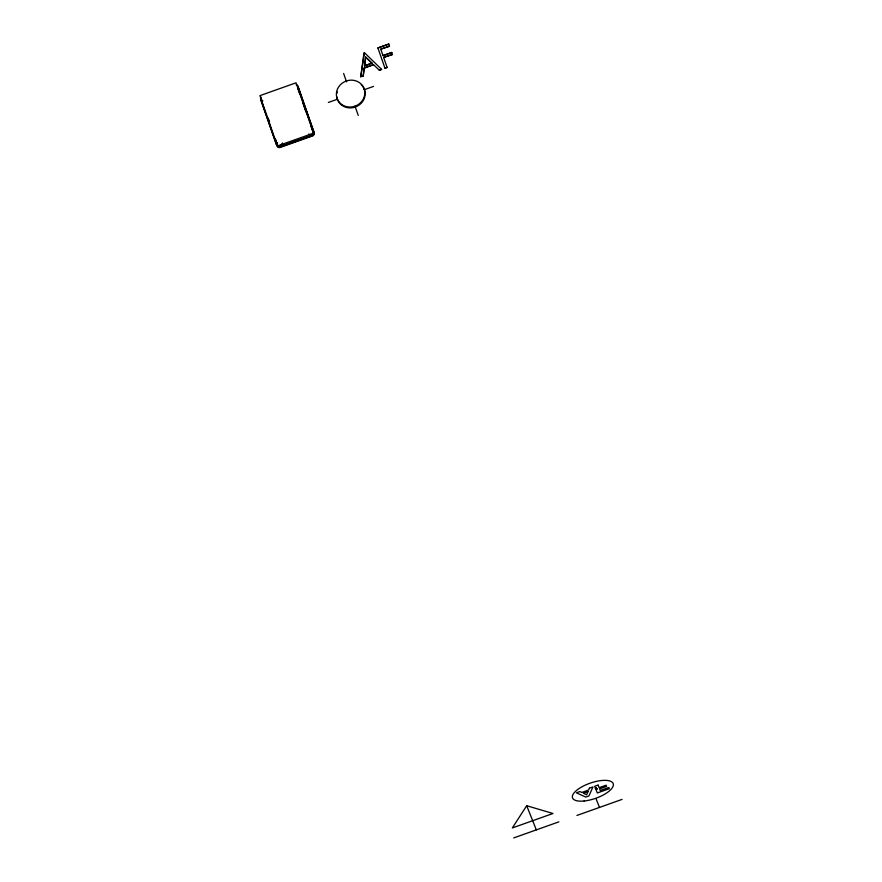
<?xml version="1.0" encoding="UTF-8"?>
<svg xmlns="http://www.w3.org/2000/svg" width="882" height="882" viewBox="0 0 882 882"><rect width="100%" height="100%" fill="white"/><g stroke="black" fill="none" stroke-linecap="round" stroke-linejoin="round"><path stroke-width="1.32" d="M360.738 76.624L364.475 52.722L381.619 69.391L379.293 70.218L373.516 64.651L364.211 67.958L363.219 75.929L360.738 76.624L363.152 75.764M360.804 76.789L363.946 52.909M364.52 65.665L365.688 57.087L371.972 63.206L364.586 65.841L371.906 63.041M363.219 75.929L364.211 67.958M364.586 65.841L365.688 57.087M277.554 142.95L276.772 145.541A2.392 2.216 -21.7 0 0 279.759 146.842A320.177 119.842 -19.2 0 1 312.482 135.211A2.392 2.216 -21.7 0 0 314.003 132.311L297.918 86.171A2.392 2.216 -21.7 0 0 296.154 84.76M526.697 805.707L512.365 827.933L552.981 813.491L526.697 805.707L532.673 820.712M282.549 143.016L279.759 146.842L312.482 135.211L308.491 134.152M377.904 47.948L388.73 44.1L377.904 47.948L384.971 68.201L387.132 67.429L383.626 57.407L392.358 54.497L383.626 57.407M380.748 49.149L389.48 46.228L380.748 49.149L383.008 55.61L391.674 52.523L383.008 55.61M364.277 68.123L373.516 64.651M328.369 102.455L337.42 99.236A14.366 13.318 -21.7 0 0 354.994 106.182L358.246 115.41M373.494 86.414L364.442 89.633L364.112 88.806M277.488 145.971L313.584 133.138L296.043 82.809L259.936 95.642L277.565 146.39A2.029 1.885 -21.7 0 0 280.101 147.492L312.713 135.894A2.029 1.885 -21.7 0 0 314.003 133.436L297.951 87.395M281.259 146.599L312.504 135.497A1.599 1.488 -21.7 0 0 313.529 133.546M596.486 788.265L595.416 788.497L595.769 789.368L597.125 788.894L595.571 788.872M595.515 788.751L596.53 788.387M595.67 789.125L597.026 788.64L595.714 789.247M513.754 837.9L558.879 821.859M576.938 815.442L622.064 799.401M262.858 100.791L260.686 99.412A2.392 2.216 -21.7 0 1 261.182 97.196M365.754 57.253L371.972 63.206M387.132 67.429L384.971 68.201M381.619 69.391L379.293 70.218M346.218 81.023A14.366 13.318 -21.7 0 1 363.836 88.013L364.718 90.427A14.366 13.318 -21.7 0 1 355.325 107.02A14.366 13.318 -21.7 0 1 337.696 100.03L336.814 97.615A14.366 13.318 -21.7 0 1 346.218 81.023L346.549 81.861L343.627 73.471M337.42 99.236L337.089 98.409A14.366 13.318 -21.7 0 1 336.814 96.811M596.43 788.133L596.783 789.015M596.1 788.254L596.441 789.136M595.758 788.376L596.111 789.258M596.177 799.092L599.495 807.427M533.004 821.55L536.322 829.885M388.73 44.1L389.48 46.228M391.608 52.358L392.358 54.497M297.521 87.616L299.748 93.988M302.857 102.918L305.977 111.849M310.861 125.883L313.088 132.267M268.205 118.111L269.539 121.936M275.327 138.518L277.554 144.902M261.513 100.35A2.029 1.885 -21.7 0 1 261.458 99.368M314.003 132.311A572.848 8.611 70.4 0 1 297.918 86.171M280.013 147.051A1.599 1.488 -21.7 0 1 277.995 146.169M278.26 146.324A1.599 1.488 -21.7 0 1 277.797 145.673M336.814 93.437A14.366 13.318 -21.7 0 1 337.156 91.761M361.322 84.727A14.366 13.318 -21.7 0 1 364.167 88.85M364.387 89.589A14.366 13.318 -21.7 0 1 354.994 106.182M589.397 788.188L588.658 790.018L581.789 792.455L579.959 791.54L576.387 792.808L585.758 797.074L588.9 795.961L592.969 786.92L589.397 788.188M587.974 791.584L586.651 794.825L583.399 793.205L587.974 791.584M598.117 785.09L594.677 786.314L597.334 792.962L609.341 788.695L608.856 787.483L600.278 790.526L599.628 788.894L606.629 786.402L606.154 785.189L599.143 787.681L598.117 785.09M276.772 145.541L260.686 99.412A572.848 8.611 70.4 0 0 276.772 145.541M584.116 800.999A21.554 8.07 -19.2 0 0 613.321 784.021A21.554 8.07 -19.2 0 0 581.161 787.24A21.554 8.07 -19.2 0 0 584.116 800.999"/></g></svg>
